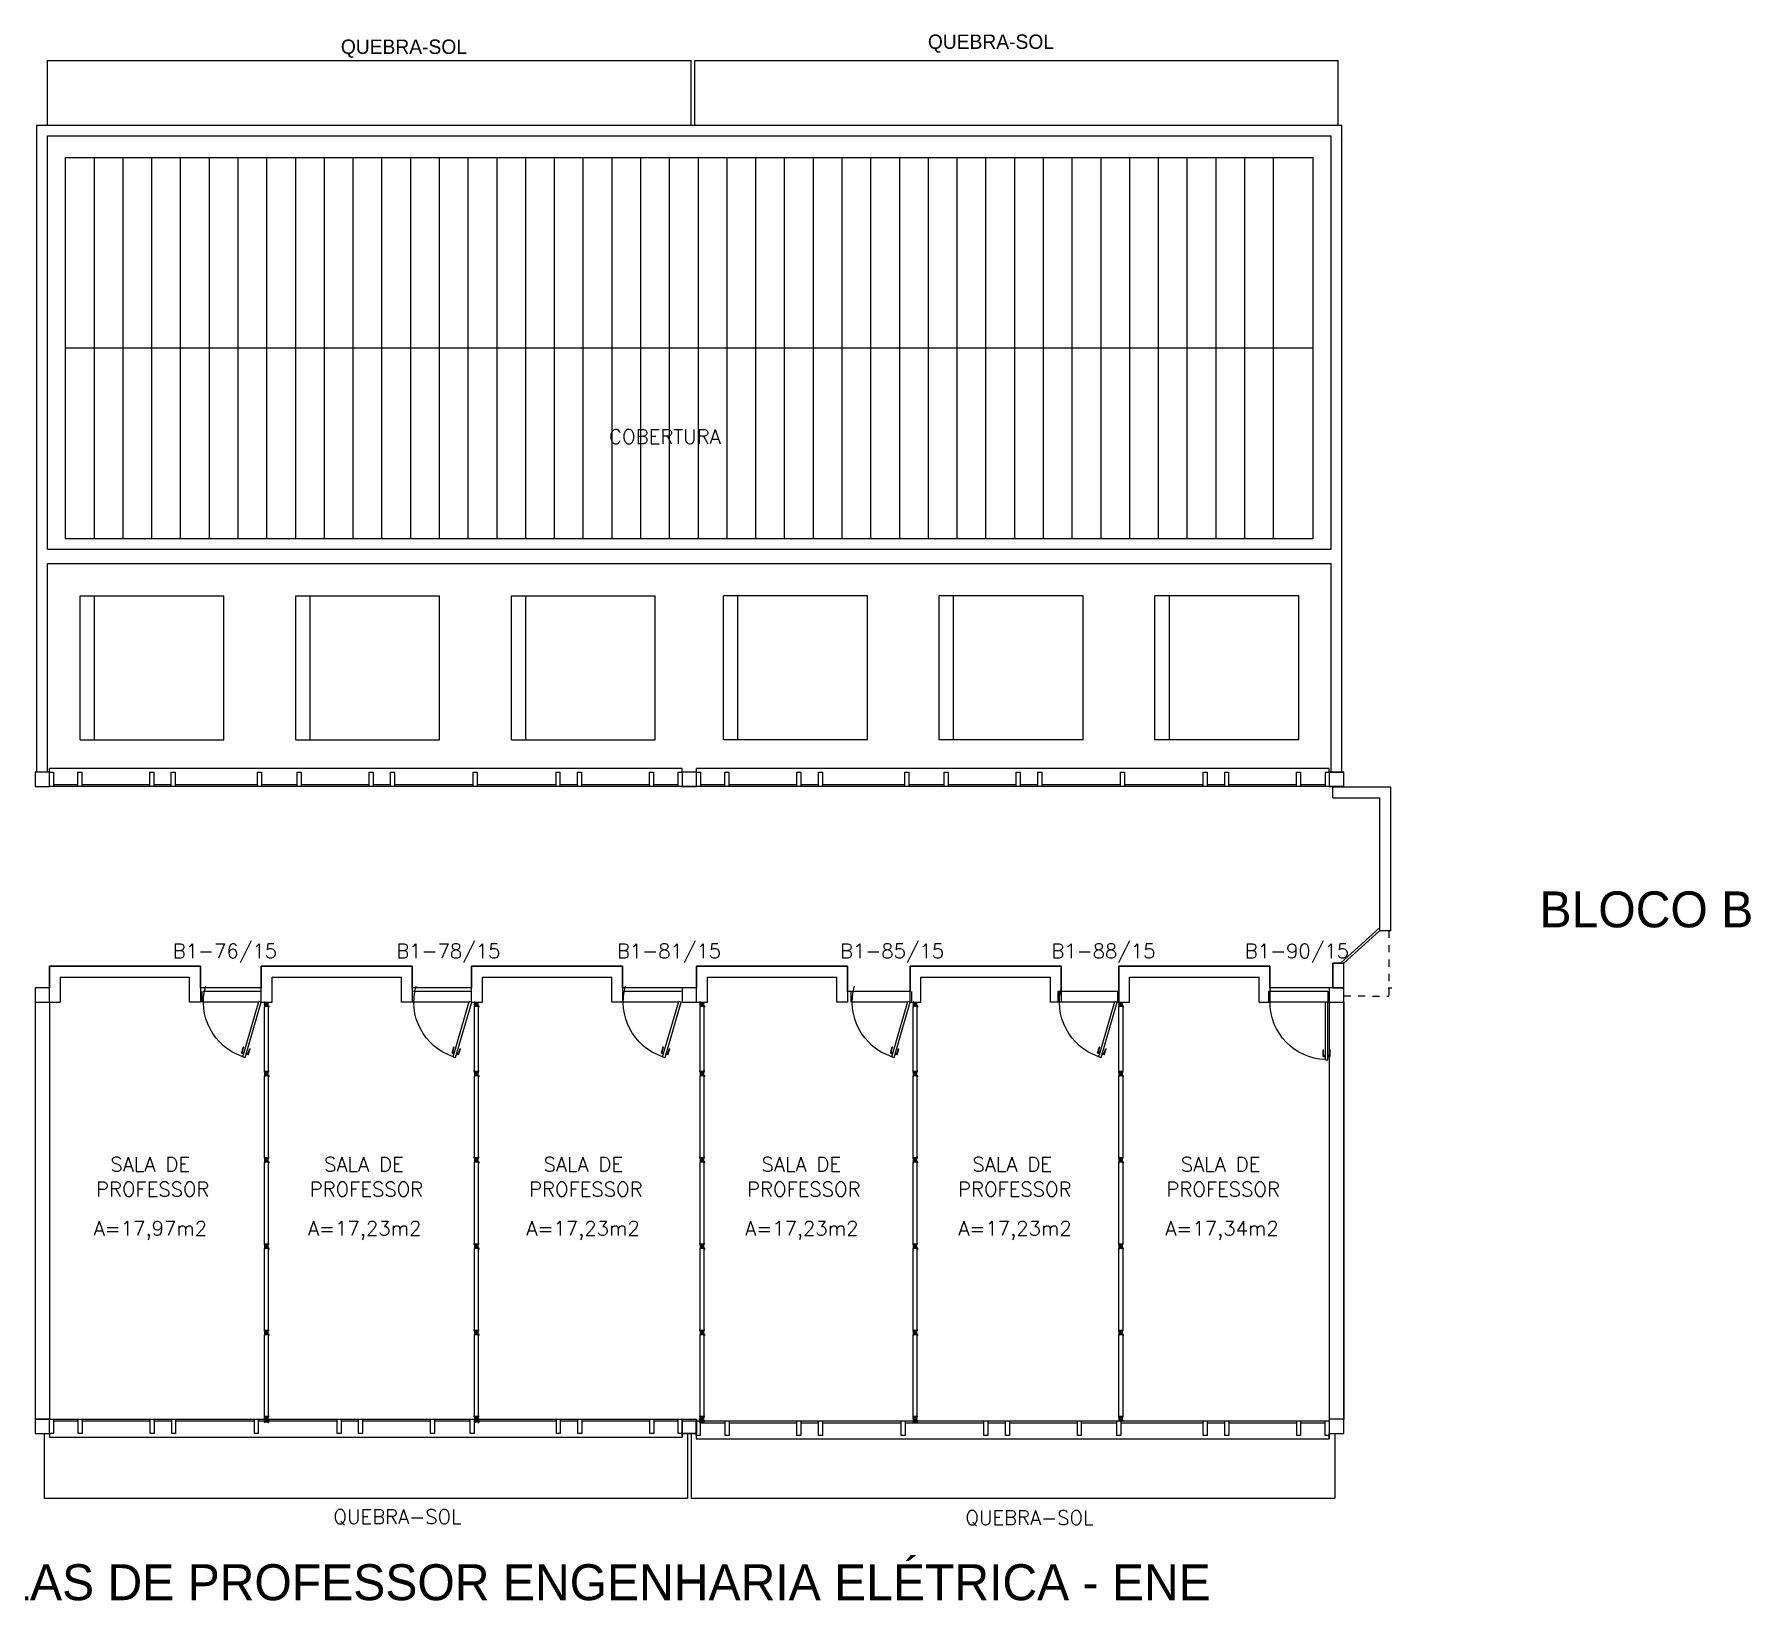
# Model space of a CAD drawing. Header units: centimetres. Extents: x -15 to 273, y 1 to 137.
# Drawn here: x 104.72 to 128.59, y 13.75 to 35.54 of the extents above; entities that cross this region are included whole.
import ezdxf

# ---------------------------------------------------------------- set-up
doc = ezdxf.new("R2010")
doc.units = ezdxf.units.CM
doc.header["$LTSCALE"] = 0.003
doc.header["$MEASUREMENT"] = 0
doc.linetypes.add('HIDDEN', pattern=[0.375, 0.25, -0.125])
doc.layers.get('0').update_dxf_attribs({"linetype": 'CONTINUOUS'})
for name, color, linetype in [('ALV', 2, 'CONTINUOUS'), ('ALVENARIA', 2, 'CONTINUOUS'), ('AREA', 2, 'CONTINUOUS'), ('COB', 1, 'CONTINUOUS'), ('DIV', 2, 'CONTINUOUS'), ('ENDEREÇO NOVO', 2, 'CONTINUOUS'), ('ESQ', 1, 'CONTINUOUS'), ('ESQUADRIAS', 1, 'CONTINUOUS'), ('ESTRUT', 2, 'CONTINUOUS'), ('MACANETA', 2, 'CONTINUOUS'), ('MARCO', 2, 'CONTINUOUS'), ('PISO', 1, 'CONTINUOUS'), ('PL-Áreas-Depto', 2, 'CONTINUOUS'), ('PORTA', 2, 'CONTINUOUS'), ('PROJ', 1, 'HIDDEN'), ('SOLEIRA', 1, 'CONTINUOUS'), ('TEXTO', 2, 'CONTINUOUS'), ('USO', 2, 'CONTINUOUS')]:
    doc.layers.add(name, color=color, linetype=linetype)
doc.styles.add('UNB-100', font='simplex.shx', dxfattribs={"height": 0.2})

# ---------------------------------------------------------------- blocks, each defined once
blk = doc.blocks.new('DIV12')
for p, q in [((-0.005, 0), (0.005, 0)), ((0, -0.005), (0, 0.005)), ((0.024, 0.018), (0.028, 0.018)), ((0.024, 0.018), (0.024, 0.016)), ((0.024, 0.016), (0.028, 0.016)), ((0.028, 0.03), (0.043, 0.03)), ((0.028, 0.018), (0.028, 0.03)), ((0.028, -0.017), (0.028, 0.016)), ((0.03, 0.028), (1.169, 0.028)), ((0.03, -0.029), (0.03, 0.028)), ((0.043, 0.03), (0.043, 0.028)), ((1.157, 0.03), (1.157, 0.028)), ((1.171, 0.03), (1.157, 0.03)), ((1.169, -0.029), (1.169, 0.028)), ((1.171, 0.018), (1.171, 0.03)), ((1.176, 0.018), (1.171, 0.018)), ((1.176, 0.016), (1.171, 0.016)), ((1.171, -0.017), (1.171, 0.016)), ((1.176, 0.018), (1.176, 0.016)), ((1.195, 0), (1.205, 0)), ((1.2, -0.005), (1.2, 0.005)), ((0.024, -0.017), (0.028, -0.017)), ((0.024, -0.017), (0.024, -0.019)), ((0.024, -0.019), (0.028, -0.019)), ((0.028, -0.031), (0.028, -0.019)), ((0.028, -0.031), (0.043, -0.031)), ((0.03, -0.029), (1.169, -0.029)), ((0.043, -0.029), (0.043, -0.031)), ((1.157, -0.029), (1.157, -0.031)), ((1.171, -0.031), (1.157, -0.031)), ((1.176, -0.017), (1.171, -0.017)), ((1.176, -0.019), (1.171, -0.019)), ((1.171, -0.031), (1.171, -0.019)), ((1.176, -0.017), (1.176, -0.019))]:
    blk.add_line(p, q)
blk = doc.blocks.new('DOOR80')
at = {"layer": 'MACANETA', "color": 1}
for p, q in [((-0.015, -0.665), (-0.01, -0.665)), ((-0.015, -0.755), (-0.015, -0.665)), ((-0.01, -0.755), (-0.01, -0.665)), ((0.08, -0.665), (0.075, -0.665)), ((0.075, -0.755), (0.075, -0.665)), ((0.08, -0.755), (0.08, -0.665)), ((-0.015, -0.755), (0.012, -0.755)), ((-0.01, -0.735), (0.012, -0.735)), ((0.012, -0.763), (0.012, -0.728)), ((0.012, -0.728), (0.015, -0.728)), ((0.012, -0.763), (0.015, -0.763)), ((0.053, -0.728), (0.05, -0.728)), ((0.053, -0.763), (0.05, -0.763)), ((0.053, -0.763), (0.053, -0.728)), ((0.075, -0.735), (0.053, -0.735)), ((0.08, -0.755), (0.053, -0.755))]:
    blk.add_line(p, q, dxfattribs=at)
at = {"layer": 'PORTA'}
for p, q in [((0.015, -0.8), (0.015, 0)), ((0.015, 0), (0.05, 0)), ((0.05, -0.8), (0.05, 0)), ((0.05, -0.8), (0.015, -0.8))]:
    blk.add_line(p, q, dxfattribs=at)
at = {"layer": 'PORTA', "color": 1}
blk.add_arc((0.02, 0), 0.8, 272.1491, 0, dxfattribs=at)
blk = doc.blocks.new('PORTA80')
at = {"layer": 'MARCO'}
for p, q in [((0, 0), (0.02, 0)), ((0, -0.15), (0, 0)), ((0.02, -0.15), (0.02, 0)), ((-0.002, -0.15), (-0.002, -0.15)), ((-0.002, -0.15), (-0.002, -0.15)), ((-0.002, -0.15), (-0.002, -0.15)), ((0.02, -0.15), (0, -0.15)), ((0.005, 0), (0.005, 0)), ((0.005, 0), (0.005, 0)), ((0.827, 0), (0.847, 0)), ((0.827, -0.15), (0.827, 0)), ((0.827, -0.15), (0.847, -0.15)), ((0.828, 0), (0.828, 0)), ((0.828, 0), (0.828, 0)), ((0.828, 0), (0.828, 0)), ((0.828, -0.15), (0.828, -0.15)), ((0.828, -0.15), (0.828, -0.15)), ((0.828, -0.15), (0.828, -0.15)), ((0.847, -0.15), (0.847, 0))]:
    blk.add_line(p, q, dxfattribs=at)
at = {"layer": 'SOLEIRA'}
for p, q in [((0.02, -0.15), (0.828, -0.15)), ((0.048, 0), (0.828, 0))]:
    blk.add_line(p, q, dxfattribs=at)
at = {"layer": 'PORTA', "xscale": -1, "rotation": 179.9999999948552}
blk.add_blockref('DOOR80', (0.005, 0), dxfattribs=at)
blk = doc.blocks.new('MTDIV')
for p, q in [((-0.0285, 0.0185), (-0.0285, 0.0285)), ((-0.0185, 0.0285), (-0.0285, 0.0285)), ((-0.0265, 0.0185), (-0.0285, 0.0185)), ((-0.0265, 0.0235), (-0.0265, 0.0265)), ((-0.0265, 0.0265), (-0.0185, 0.0265)), ((-0.0265, 0.0235), (0.0265, 0.0235)), ((-0.0215, 0.0235), (-0.0265, 0.0235)), ((-0.0265, 0.0185), (-0.0265, 0.0215)), ((-0.0265, 0.0215), (-0.0235, 0.0215)), ((-0.0235, 0.0215), (-0.0235, -0.0215)), ((-0.0215, 0.0235), (-0.0215, 0.0215)), ((-0.0215, 0.0215), (0.0215, 0.0215)), ((-0.0215, 0.0195), (0.0195, 0.0195)), ((-0.0215, 0.0195), (-0.0215, -0.0195)), ((-0.0185, 0.0265), (-0.0185, 0.0285)), ((-0.0049, 0), (0.0049, 0)), ((0, -0.0049), (0, 0.0049)), ((0.0115, 0.0095), (0.0115, 0.0075)), ((0.0195, 0.0095), (0.0115, 0.0095)), ((0.0215, 0.0075), (0.0115, 0.0075)), ((0.0135, 0.0075), (0.0135, 0.0055)), ((0.0215, 0.0055), (0.0135, 0.0055)), ((0.0185, 0.0265), (0.0185, 0.0285)), ((0.0185, 0.0285), (0.0285, 0.0285)), ((0.0185, 0.0265), (0.0265, 0.0265)), ((0.0195, 0.0195), (0.0195, 0.0095)), ((0.0215, 0.0235), (0.0215, 0.0075)), ((0.0215, 0.0235), (0.0265, 0.0235)), ((0.0215, 0.0055), (0.0215, -0.0055)), ((0.0235, 0.0215), (0.0235, -0.0215)), ((0.0265, 0.0215), (0.0235, 0.0215)), ((0.0265, 0.0235), (0.0265, 0.0265)), ((0.0265, 0.0185), (0.0265, 0.0215)), ((0.0265, 0.0185), (0.0285, 0.0185)), ((0.0285, 0.0185), (0.0285, 0.0285)), ((-0.0285, -0.0185), (-0.0285, -0.0285)), ((-0.0285, -0.0185), (-0.0265, -0.0185)), ((-0.0185, -0.0285), (-0.0285, -0.0285)), ((-0.0265, -0.0185), (-0.0265, -0.0215)), ((-0.0265, -0.0215), (-0.0235, -0.0215)), ((0.0265, -0.0235), (-0.0265, -0.0235)), ((-0.0265, -0.0235), (-0.0265, -0.0265)), ((-0.0215, -0.0235), (-0.0265, -0.0235)), ((-0.0185, -0.0265), (-0.0265, -0.0265)), ((-0.0215, -0.0195), (0.0195, -0.0195)), ((-0.0215, -0.0215), (0.0215, -0.0215)), ((-0.0215, -0.0215), (-0.0215, -0.0235)), ((-0.0185, -0.0265), (-0.0185, -0.0285)), ((0.0115, -0.0075), (0.0115, -0.0095)), ((0.0215, -0.0075), (0.0115, -0.0075)), ((0.0195, -0.0095), (0.0115, -0.0095)), ((0.0135, -0.0055), (0.0135, -0.0075)), ((0.0215, -0.0055), (0.0135, -0.0055)), ((0.0185, -0.0265), (0.0185, -0.0285)), ((0.0265, -0.0265), (0.0185, -0.0265)), ((0.0185, -0.0285), (0.0285, -0.0285)), ((0.0195, -0.0095), (0.0195, -0.0195)), ((0.0215, -0.0075), (0.0215, -0.0235)), ((0.0215, -0.0235), (0.0265, -0.0235)), ((0.0265, -0.0215), (0.0235, -0.0215)), ((0.0265, -0.0185), (0.0265, -0.0215)), ((0.0285, -0.0185), (0.0265, -0.0185)), ((0.0265, -0.0235), (0.0265, -0.0265)), ((0.0285, -0.0185), (0.0285, -0.0285))]:
    blk.add_line(p, q)
blk = doc.blocks.new('ESQ9')
at = {"layer": 'ALV'}
blk.add_line((-0.2, 0), (0, 0), dxfattribs=at)
at = {"layer": 'ESQ'}
for p, q in [((0.055, 0), (8.745, 0)), ((0, -0.2), (0, -0.25)), ((0.055, -0.025), (0.4, -0.025)), ((0.455, -0.025), (1.4, -0.025)), ((1.455, -0.025), (1.7, -0.025)), ((1.755, -0.025), (2.85, -0.025)), ((2.905, -0.025), (4, -0.025)), ((4.055, -0.025), (4.3, -0.025)), ((4.355, -0.025), (5.3, -0.025)), ((5.355, -0.025), (5.85, -0.025)), ((5.905, -0.025), (7.05, -0.025)), ((7.105, -0.025), (7.35, -0.025)), ((7.405, -0.025), (8.35, -0.025)), ((8.405, -0.025), (8.745, -0.025)), ((8.8, -0.2), (8.8, -0.25)), ((0, -0.25), (8.8, -0.25))]:
    blk.add_line(p, q, dxfattribs=at)
for points in [[(0, 0), (0.055, 0), (0.055, -0.2), (0, -0.2)], [(0.4, 0), (0.455, 0), (0.455, -0.2), (0.4, -0.2)], [(1.4, 0), (1.455, 0), (1.455, -0.2), (1.4, -0.2)], [(1.7, 0), (1.755, 0), (1.755, -0.2), (1.7, -0.2)], [(2.85, 0), (2.905, 0), (2.905, -0.2), (2.85, -0.2)], [(4, 0), (4.055, 0), (4.055, -0.2), (4, -0.2)], [(4.3, 0), (4.355, 0), (4.355, -0.2), (4.3, -0.2)], [(5.3, 0), (5.355, 0), (5.355, -0.2), (5.3, -0.2)], [(5.85, 0), (5.905, 0), (5.905, -0.2), (5.85, -0.2)], [(7.05, 0), (7.105, 0), (7.105, -0.2), (7.05, -0.2)], [(7.35, 0), (7.405, 0), (7.405, -0.2), (7.35, -0.2)], [(8.35, 0), (8.405, 0), (8.405, -0.2), (8.35, -0.2)], [(8.745, 0), (8.8, 0), (8.8, -0.2), (8.745, -0.2)]]:
    blk.add_lwpolyline(points, close=True, dxfattribs=at)

msp = doc.modelspace()

# ---------------------------------------------------------------- linework, layer by layer
at = {"layer": 'ALV'}
for p, q in [((104.902, 35.177), (113.852, 35.177)), ((104.902, 34.277), (104.902, 35.177)), ((113.852, 34.277), (113.852, 35.177)), ((113.902, 35.177), (122.852, 35.177)), ((113.902, 34.277), (113.902, 35.177)), ((122.852, 34.277), (122.852, 35.177)), ((104.752, 25.277), (104.752, 34.277)), ((104.752, 34.277), (122.902, 34.277)), ((122.902, 25.277), (122.902, 34.277)), ((104.902, 28.377), (104.902, 34.127)), ((104.902, 34.127), (122.752, 34.127)), ((122.752, 28.377), (122.752, 34.127)), ((122.927, 34.077), (122.927, 34.077)), ((105.152, 33.827), (122.502, 33.827)), ((105.152, 28.527), (105.152, 33.827)), ((122.502, 28.527), (122.502, 33.827)), ((105.152, 28.527), (122.502, 28.527)), ((104.902, 28.377), (122.752, 28.377)), ((104.902, 28.177), (122.752, 28.177)), ((104.902, 25.277), (104.902, 28.177)), ((122.752, 25.277), (122.752, 28.177)), ((105.352, 25.727), (105.352, 27.727)), ((105.352, 27.727), (107.352, 27.727)), ((105.552, 25.727), (105.552, 27.727)), ((107.352, 25.727), (107.352, 27.727)), ((108.352, 27.727), (110.352, 27.727)), ((108.352, 25.727), (108.352, 27.727)), ((108.552, 25.727), (108.552, 27.727)), ((110.352, 25.727), (110.352, 27.727)), ((111.352, 27.727), (113.352, 27.727)), ((111.352, 25.727), (111.352, 27.727)), ((111.552, 25.727), (111.552, 27.727)), ((113.352, 25.727), (113.352, 27.727)), ((116.302, 27.727), (114.302, 27.727)), ((114.302, 25.727), (114.302, 27.727)), ((114.502, 25.727), (114.502, 27.727)), ((116.302, 25.727), (116.302, 27.727)), ((119.302, 27.727), (117.302, 27.727)), ((117.302, 25.727), (117.302, 27.727)), ((117.502, 25.727), (117.502, 27.727)), ((119.302, 25.727), (119.302, 27.727)), ((120.302, 25.727), (120.302, 27.727)), ((122.302, 27.727), (120.302, 27.727)), ((120.502, 25.727), (120.502, 27.727)), ((122.302, 25.727), (122.302, 27.727)), ((105.352, 25.727), (107.352, 25.727)), ((108.352, 25.727), (110.352, 25.727)), ((111.352, 25.727), (113.352, 25.727)), ((116.302, 25.727), (114.302, 25.727)), ((119.302, 25.727), (117.302, 25.727)), ((122.302, 25.727), (120.302, 25.727)), ((122.727, 25.277), (122.927, 25.277)), ((122.731, 25.277), (122.927, 25.277)), ((122.777, 25.071), (123.577, 25.071)), ((122.777, 24.921), (122.777, 25.071)), ((123.577, 25.071), (123.577, 23.071)), ((122.777, 24.921), (123.427, 24.921)), ((123.427, 24.921), (123.427, 23.071)), ((123.577, 23.071), (123.427, 23.071)), ((122.777, 22.621), (122.927, 22.621)), ((122.777, 22.277), (122.777, 22.621)), ((122.927, 22.277), (122.927, 22.621)), ((122.927, 22.077), (122.927, 22.577)), ((122.777, 22.277), (122.927, 22.277)), ((122.927, 22.077), (122.927, 22.427)), ((122.727, 22.077), (122.927, 22.077)), ((104.727, 16.277), (104.927, 16.277)), ((104.852, 16.077), (104.852, 15.177)), ((113.802, 16.077), (113.802, 15.177)), ((113.852, 16.077), (113.852, 15.177)), ((122.802, 16.077), (122.802, 15.177)), ((104.852, 15.177), (113.802, 15.177)), ((113.852, 15.177), (122.802, 15.177))]:
    msp.add_line(p, q, dxfattribs=at)
at = {"layer": 'ALVENARIA'}
for p, q in [((104.927, 22.577), (107.027, 22.577)), ((104.927, 22.077), (104.927, 22.577)), ((107.027, 22.577), (107.027, 22.077)), ((107.873, 22.577), (109.973, 22.577)), ((107.873, 22.077), (107.873, 22.577)), ((109.973, 22.577), (109.973, 22.077)), ((110.799, 22.577), (112.899, 22.577)), ((110.799, 22.077), (110.799, 22.577)), ((112.899, 22.577), (112.899, 22.077)), ((113.927, 22.577), (116.027, 22.577)), ((113.927, 22.077), (113.927, 22.577)), ((116.027, 22.577), (116.027, 22.077)), ((116.897, 22.577), (118.997, 22.577)), ((116.897, 22.077), (116.897, 22.577)), ((118.997, 22.577), (118.997, 22.077)), ((119.799, 22.577), (121.9, 22.577)), ((119.799, 22.077), (119.799, 22.577)), ((121.9, 22.577), (121.9, 22.077)), ((105.077, 22.427), (106.877, 22.427)), ((105.077, 22.427), (105.077, 22.077)), ((106.877, 22.077), (106.877, 22.427)), ((108.023, 22.427), (109.823, 22.427)), ((108.023, 22.077), (108.023, 22.427)), ((109.823, 22.077), (109.823, 22.427)), ((110.949, 22.427), (112.749, 22.427)), ((110.949, 22.077), (110.949, 22.427)), ((112.749, 22.077), (112.749, 22.427)), ((114.077, 22.427), (115.877, 22.427)), ((114.077, 22.077), (114.077, 22.427)), ((115.877, 22.077), (115.877, 22.427)), ((117.047, 22.427), (118.847, 22.427)), ((117.047, 22.077), (117.047, 22.427)), ((118.847, 22.077), (118.847, 22.427)), ((119.949, 22.427), (121.75, 22.427)), ((119.949, 22.077), (119.949, 22.427)), ((121.75, 22.077), (121.75, 22.427)), ((104.727, 22.077), (104.727, 16.277)), ((104.927, 22.077), (104.927, 16.277)), ((104.927, 22.077), (105.077, 22.077)), ((107.027, 22.077), (106.877, 22.077)), ((107.873, 22.077), (108.023, 22.077)), ((109.973, 22.077), (109.823, 22.077)), ((110.799, 22.077), (110.949, 22.077)), ((112.899, 22.077), (112.749, 22.077)), ((113.927, 22.077), (114.077, 22.077)), ((116.027, 22.077), (115.877, 22.077)), ((116.897, 22.077), (117.047, 22.077)), ((118.997, 22.077), (118.847, 22.077)), ((119.799, 22.077), (119.949, 22.077)), ((121.75, 22.077), (121.899, 22.077)), ((122.727, 22.077), (122.727, 16.277)), ((122.927, 22.077), (122.927, 16.277))]:
    msp.add_line(p, q, dxfattribs=at)
msp.add_lwpolyline([(113.727, 22.077), (113.927, 22.077), (113.927, 22.277), (113.727, 22.277)], close=True, dxfattribs=at)
at = {"layer": 'COB'}
for p, q in [((105.552, 28.527), (105.552, 33.827)), ((105.952, 28.527), (105.952, 33.827)), ((106.352, 28.527), (106.352, 33.827)), ((106.752, 28.527), (106.752, 33.827)), ((107.152, 28.527), (107.152, 33.827)), ((107.552, 28.527), (107.552, 33.827)), ((107.952, 28.527), (107.952, 33.827)), ((108.352, 28.527), (108.352, 33.827)), ((108.752, 28.527), (108.752, 33.827)), ((109.152, 28.527), (109.152, 33.827)), ((109.552, 28.527), (109.552, 33.827)), ((109.952, 28.527), (109.952, 33.827)), ((110.352, 28.527), (110.352, 33.827)), ((110.752, 28.527), (110.752, 33.827)), ((111.152, 28.527), (111.152, 33.827)), ((111.552, 28.527), (111.552, 33.827)), ((111.952, 28.527), (111.952, 33.827)), ((112.352, 28.527), (112.352, 33.827)), ((112.752, 28.527), (112.752, 33.827)), ((113.152, 28.527), (113.152, 33.827)), ((113.552, 28.527), (113.552, 33.827)), ((113.952, 28.527), (113.952, 33.827)), ((114.352, 28.527), (114.352, 33.827)), ((114.752, 28.527), (114.752, 33.827)), ((115.152, 28.527), (115.152, 33.827)), ((115.552, 28.527), (115.552, 33.827)), ((115.952, 28.527), (115.952, 33.827)), ((116.352, 28.527), (116.352, 33.827)), ((116.752, 28.527), (116.752, 33.827)), ((117.152, 28.527), (117.152, 33.827)), ((117.552, 28.527), (117.552, 33.827)), ((117.952, 28.527), (117.952, 33.827)), ((118.352, 28.527), (118.352, 33.827)), ((118.752, 28.527), (118.752, 33.827)), ((119.152, 28.527), (119.152, 33.827)), ((119.552, 28.527), (119.552, 33.827)), ((119.952, 28.527), (119.952, 33.827)), ((120.352, 28.527), (120.352, 33.827)), ((120.752, 28.527), (120.752, 33.827)), ((120.752, 28.527), (120.752, 33.827)), ((121.152, 28.527), (121.152, 33.827)), ((121.552, 28.527), (121.552, 33.827)), ((121.952, 28.527), (121.952, 33.827)), ((105.152, 31.177), (122.502, 31.177))]:
    msp.add_line(p, q, dxfattribs=at)
at = {"layer": 'DIV'}
for p, q in [((107.921, 22.049), (107.911, 22.049)), ((107.916, 22.044), (107.916, 22.054)), ((107.928, 22.02), (107.916, 22.02)), ((107.916, 22.02), (107.916, 22.006)), ((107.916, 22.006), (107.918, 22.006)), ((107.975, 22.018), (107.918, 22.018)), ((107.918, 21.113), (107.918, 22.018)), ((107.928, 22.025), (107.93, 22.025)), ((107.928, 22.025), (107.928, 22.02)), ((107.93, 22.025), (107.93, 22.02)), ((107.963, 22.02), (107.93, 22.02)), ((107.949, 22.049), (107.939, 22.049)), ((107.944, 22.044), (107.944, 22.054)), ((107.963, 22.025), (107.965, 22.025)), ((107.963, 22.025), (107.963, 22.02)), ((107.965, 22.025), (107.965, 22.02)), ((107.977, 22.02), (107.965, 22.02)), ((107.975, 21.113), (107.975, 22.018)), ((107.975, 22.006), (107.977, 22.006)), ((107.977, 22.02), (107.977, 22.006)), ((110.842, 22.049), (110.831, 22.049)), ((110.836, 22.044), (110.836, 22.054)), ((110.848, 22.02), (110.836, 22.02)), ((110.836, 22.02), (110.836, 22.006)), ((110.836, 22.006), (110.838, 22.006)), ((110.895, 22.018), (110.838, 22.018)), ((110.838, 21.113), (110.838, 22.018)), ((110.848, 22.025), (110.85, 22.025)), ((110.848, 22.025), (110.848, 22.02)), ((110.85, 22.025), (110.85, 22.02)), ((110.883, 22.02), (110.85, 22.02)), ((110.852, 22.026), (110.854, 22.026)), ((110.875, 22.049), (110.865, 22.049)), ((110.87, 22.044), (110.87, 22.054)), ((110.883, 22.025), (110.885, 22.025)), ((110.883, 22.025), (110.883, 22.02)), ((110.885, 22.025), (110.885, 22.02)), ((110.897, 22.02), (110.885, 22.02)), ((110.887, 22.026), (110.889, 22.026)), ((110.895, 21.113), (110.895, 22.018)), ((110.895, 22.006), (110.897, 22.006)), ((110.897, 22.02), (110.897, 22.006)), ((113.979, 22.049), (113.969, 22.049)), ((113.974, 22.044), (113.974, 22.054)), ((113.986, 22.02), (113.974, 22.02)), ((113.974, 22.02), (113.974, 22.006)), ((113.974, 22.006), (113.976, 22.006)), ((114.033, 22.018), (113.976, 22.018)), ((113.976, 21.113), (113.976, 22.018)), ((113.979, 22.026), (113.981, 22.026)), ((113.986, 22.025), (113.988, 22.025)), ((113.986, 22.025), (113.986, 22.02)), ((113.988, 22.025), (113.988, 22.02)), ((114.021, 22.02), (113.988, 22.02)), ((114.003, 22.049), (113.993, 22.049)), ((113.998, 22.044), (113.998, 22.054)), ((114.014, 22.026), (114.016, 22.026)), ((114.021, 22.025), (114.023, 22.025)), ((114.021, 22.025), (114.021, 22.02)), ((114.023, 22.025), (114.023, 22.02)), ((114.035, 22.02), (114.023, 22.02)), ((114.033, 21.113), (114.033, 22.018)), ((114.033, 22.006), (114.035, 22.006)), ((114.035, 22.02), (114.035, 22.006)), ((116.943, 22.049), (116.933, 22.049)), ((116.949, 22.02), (116.937, 22.02)), ((116.937, 22.02), (116.937, 22.006)), ((116.937, 22.006), (116.939, 22.006)), ((116.938, 22.044), (116.938, 22.054)), ((116.95, 22.021), (116.938, 22.021)), ((116.996, 22.018), (116.939, 22.018)), ((116.939, 21.113), (116.939, 22.018)), ((116.949, 22.025), (116.951, 22.025)), ((116.949, 22.025), (116.949, 22.02)), ((116.95, 22.026), (116.95, 22.021)), ((116.95, 22.026), (116.952, 22.026)), ((116.951, 22.025), (116.951, 22.02)), ((116.984, 22.02), (116.951, 22.02)), ((116.952, 22.026), (116.952, 22.021)), ((116.985, 22.021), (116.952, 22.021)), ((116.973, 22.049), (116.963, 22.049)), ((116.968, 22.044), (116.968, 22.054)), ((116.984, 22.025), (116.986, 22.025)), ((116.984, 22.025), (116.984, 22.02)), ((116.985, 22.026), (116.985, 22.021)), ((116.985, 22.026), (116.987, 22.026)), ((116.986, 22.025), (116.986, 22.02)), ((116.998, 22.02), (116.986, 22.02)), ((116.987, 22.026), (116.987, 22.021)), ((116.999, 22.021), (116.987, 22.021)), ((116.996, 21.113), (116.996, 22.018)), ((116.996, 22.006), (116.998, 22.006)), ((116.998, 22.02), (116.998, 22.006)), ((119.799, 22.077), (119.779, 22.077)), ((119.794, 22.077), (119.794, 22.077)), ((119.794, 22.077), (119.794, 22.077)), ((119.804, 22.049), (119.794, 22.049)), ((119.799, 22.044), (119.799, 22.054)), ((119.799, 22.02), (119.799, 22.006)), ((119.811, 22.02), (119.799, 22.02)), ((119.799, 22.006), (119.801, 22.006)), ((119.801, 21.113), (119.801, 22.018)), ((119.858, 22.018), (119.801, 22.018)), ((119.811, 22.025), (119.811, 22.02)), ((119.811, 22.025), (119.813, 22.025)), ((119.813, 22.025), (119.813, 22.02)), ((119.846, 22.02), (119.813, 22.02)), ((119.846, 22.025), (119.846, 22.02)), ((119.846, 22.025), (119.848, 22.025)), ((119.848, 22.025), (119.848, 22.02)), ((119.86, 22.02), (119.848, 22.02)), ((119.858, 21.113), (119.858, 22.018)), ((119.858, 22.006), (119.86, 22.006)), ((119.86, 22.02), (119.86, 22.006)), ((107.916, 21.111), (107.916, 21.125)), ((107.916, 21.125), (107.918, 21.125)), ((107.916, 21.111), (107.916, 21.125)), ((107.916, 21.125), (107.918, 21.125)), ((107.928, 21.111), (107.916, 21.111)), ((107.928, 21.111), (107.916, 21.111)), ((107.975, 21.113), (107.918, 21.113)), ((107.975, 21.113), (107.918, 21.113)), ((107.928, 21.106), (107.928, 21.111)), ((107.928, 21.106), (107.928, 21.111)), ((107.928, 21.106), (107.93, 21.106)), ((107.928, 21.106), (107.93, 21.106)), ((107.963, 21.111), (107.93, 21.111)), ((107.963, 21.111), (107.93, 21.111)), ((107.93, 21.106), (107.93, 21.111)), ((107.93, 21.106), (107.93, 21.111)), ((107.951, 21.082), (107.941, 21.082)), ((107.951, 21.082), (107.941, 21.082)), ((107.946, 21.077), (107.946, 21.087)), ((107.946, 21.077), (107.946, 21.087)), ((107.963, 21.106), (107.963, 21.111)), ((107.963, 21.106), (107.963, 21.111)), ((107.963, 21.106), (107.965, 21.106)), ((107.963, 21.106), (107.965, 21.106)), ((107.977, 21.111), (107.965, 21.111)), ((107.965, 21.106), (107.965, 21.111)), ((107.977, 21.111), (107.965, 21.111)), ((107.965, 21.106), (107.965, 21.111)), ((107.975, 21.125), (107.977, 21.125)), ((107.975, 21.125), (107.977, 21.125)), ((107.977, 21.111), (107.977, 21.125)), ((107.977, 21.111), (107.977, 21.125)), ((110.836, 21.111), (110.836, 21.125)), ((110.836, 21.125), (110.838, 21.125)), ((110.836, 21.111), (110.836, 21.125)), ((110.836, 21.125), (110.838, 21.125)), ((110.848, 21.111), (110.836, 21.111)), ((110.848, 21.111), (110.836, 21.111)), ((110.895, 21.113), (110.838, 21.113)), ((110.895, 21.113), (110.838, 21.113)), ((110.848, 21.106), (110.848, 21.111)), ((110.848, 21.106), (110.848, 21.111)), ((110.848, 21.106), (110.85, 21.106)), ((110.848, 21.106), (110.85, 21.106)), ((110.883, 21.111), (110.85, 21.111)), ((110.883, 21.111), (110.85, 21.111)), ((110.85, 21.106), (110.85, 21.111)), ((110.85, 21.106), (110.85, 21.111)), ((110.872, 21.082), (110.861, 21.082)), ((110.872, 21.082), (110.861, 21.082)), ((110.866, 21.077), (110.866, 21.087)), ((110.866, 21.077), (110.866, 21.087)), ((110.883, 21.106), (110.883, 21.111)), ((110.883, 21.106), (110.883, 21.111)), ((110.883, 21.106), (110.885, 21.106)), ((110.883, 21.106), (110.885, 21.106)), ((110.897, 21.111), (110.885, 21.111)), ((110.885, 21.106), (110.885, 21.111)), ((110.897, 21.111), (110.885, 21.111)), ((110.885, 21.106), (110.885, 21.111)), ((110.895, 21.125), (110.897, 21.125)), ((110.895, 21.125), (110.897, 21.125)), ((110.897, 21.111), (110.897, 21.125)), ((110.897, 21.111), (110.897, 21.125)), ((113.974, 21.111), (113.974, 21.125)), ((113.974, 21.125), (113.976, 21.125)), ((113.974, 21.111), (113.974, 21.125)), ((113.974, 21.125), (113.976, 21.125)), ((113.986, 21.111), (113.974, 21.111)), ((113.986, 21.111), (113.974, 21.111)), ((114.033, 21.113), (113.976, 21.113)), ((114.033, 21.113), (113.976, 21.113)), ((113.986, 21.106), (113.986, 21.111)), ((113.986, 21.106), (113.986, 21.111)), ((113.986, 21.106), (113.988, 21.106)), ((113.986, 21.106), (113.988, 21.106)), ((114.021, 21.111), (113.988, 21.111)), ((114.021, 21.111), (113.988, 21.111)), ((113.988, 21.106), (113.988, 21.111)), ((113.988, 21.106), (113.988, 21.111)), ((114.009, 21.082), (113.999, 21.082)), ((114.009, 21.082), (113.999, 21.082)), ((114.004, 21.077), (114.004, 21.087)), ((114.004, 21.077), (114.004, 21.087)), ((114.021, 21.106), (114.021, 21.111)), ((114.021, 21.106), (114.021, 21.111)), ((114.021, 21.106), (114.023, 21.106)), ((114.021, 21.106), (114.023, 21.106)), ((114.035, 21.111), (114.023, 21.111)), ((114.023, 21.106), (114.023, 21.111)), ((114.035, 21.111), (114.023, 21.111)), ((114.023, 21.106), (114.023, 21.111)), ((114.033, 21.125), (114.035, 21.125)), ((114.033, 21.125), (114.035, 21.125)), ((114.035, 21.111), (114.035, 21.125)), ((114.035, 21.111), (114.035, 21.125)), ((116.937, 21.111), (116.937, 21.125)), ((116.937, 21.125), (116.939, 21.125)), ((116.937, 21.111), (116.937, 21.125)), ((116.937, 21.125), (116.939, 21.125)), ((116.949, 21.111), (116.937, 21.111)), ((116.949, 21.111), (116.937, 21.111)), ((116.996, 21.113), (116.939, 21.113)), ((116.996, 21.113), (116.939, 21.113)), ((116.949, 21.106), (116.949, 21.111)), ((116.949, 21.106), (116.949, 21.111)), ((116.949, 21.106), (116.951, 21.106)), ((116.949, 21.106), (116.951, 21.106)), ((116.984, 21.111), (116.951, 21.111)), ((116.984, 21.111), (116.951, 21.111)), ((116.951, 21.106), (116.951, 21.111)), ((116.951, 21.106), (116.951, 21.111)), ((116.973, 21.082), (116.963, 21.082)), ((116.973, 21.082), (116.963, 21.082)), ((116.968, 21.077), (116.968, 21.087)), ((116.968, 21.077), (116.968, 21.087)), ((116.984, 21.106), (116.984, 21.111)), ((116.984, 21.106), (116.984, 21.111)), ((116.984, 21.106), (116.986, 21.106)), ((116.984, 21.106), (116.986, 21.106)), ((116.998, 21.111), (116.986, 21.111)), ((116.986, 21.106), (116.986, 21.111)), ((116.998, 21.111), (116.986, 21.111)), ((116.986, 21.106), (116.986, 21.111)), ((116.996, 21.125), (116.998, 21.125)), ((116.996, 21.125), (116.998, 21.125)), ((116.998, 21.111), (116.998, 21.125)), ((116.998, 21.111), (116.998, 21.125)), ((119.799, 21.125), (119.801, 21.125)), ((119.799, 21.111), (119.799, 21.125)), ((119.799, 21.125), (119.801, 21.125)), ((119.799, 21.111), (119.799, 21.125)), ((119.811, 21.111), (119.799, 21.111)), ((119.811, 21.111), (119.799, 21.111)), ((119.858, 21.113), (119.801, 21.113)), ((119.858, 21.113), (119.801, 21.113)), ((119.811, 21.106), (119.811, 21.111)), ((119.811, 21.106), (119.811, 21.111)), ((119.811, 21.106), (119.813, 21.106)), ((119.811, 21.106), (119.813, 21.106)), ((119.813, 21.106), (119.813, 21.111)), ((119.846, 21.111), (119.813, 21.111)), ((119.813, 21.106), (119.813, 21.111)), ((119.846, 21.111), (119.813, 21.111)), ((119.834, 21.082), (119.824, 21.082)), ((119.834, 21.082), (119.824, 21.082)), ((119.829, 21.077), (119.829, 21.087)), ((119.829, 21.077), (119.829, 21.087)), ((119.846, 21.106), (119.846, 21.111)), ((119.846, 21.106), (119.846, 21.111)), ((119.846, 21.106), (119.848, 21.106)), ((119.846, 21.106), (119.848, 21.106)), ((119.848, 21.106), (119.848, 21.111)), ((119.86, 21.111), (119.848, 21.111)), ((119.848, 21.106), (119.848, 21.111)), ((119.86, 21.111), (119.848, 21.111)), ((119.858, 21.125), (119.86, 21.125)), ((119.858, 21.125), (119.86, 21.125)), ((119.86, 21.111), (119.86, 21.125)), ((119.86, 21.111), (119.86, 21.125))]:
    msp.add_line(p, q, dxfattribs=at)
at = {"layer": 'ESQ'}
for p, q in [((123.427, 23.112), (122.882, 22.621)), ((123.427, 23.071), (122.927, 22.621))]:
    msp.add_line(p, q, dxfattribs=at)
at = {"layer": 'ESQUADRIAS'}
for p, q in [((113.727, 25.327), (104.927, 25.327)), ((104.927, 25.277), (104.927, 25.327)), ((113.727, 25.277), (113.727, 25.327)), ((122.727, 25.327), (113.927, 25.327)), ((113.927, 25.277), (113.927, 25.327)), ((122.727, 25.277), (122.727, 25.327)), ((105.322, 25.102), (104.982, 25.102)), ((113.672, 25.077), (104.982, 25.077)), ((106.322, 25.102), (105.377, 25.102)), ((106.622, 25.102), (106.377, 25.102)), ((107.822, 25.102), (106.677, 25.102)), ((108.372, 25.102), (107.877, 25.102)), ((109.372, 25.102), (108.427, 25.102)), ((109.672, 25.102), (109.427, 25.102)), ((110.822, 25.102), (109.727, 25.102)), ((111.972, 25.102), (110.877, 25.102)), ((112.272, 25.102), (112.027, 25.102)), ((113.272, 25.102), (112.327, 25.102)), ((113.672, 25.102), (113.327, 25.102)), ((113.927, 25.077), (113.727, 25.077)), ((114.322, 25.102), (113.982, 25.102)), ((122.672, 25.077), (113.982, 25.077)), ((115.322, 25.102), (114.377, 25.102)), ((115.622, 25.102), (115.377, 25.102)), ((116.822, 25.102), (115.677, 25.102)), ((117.372, 25.102), (116.877, 25.102)), ((118.372, 25.102), (117.427, 25.102)), ((118.672, 25.102), (118.427, 25.102)), ((119.822, 25.102), (118.727, 25.102)), ((120.972, 25.102), (119.877, 25.102)), ((121.272, 25.102), (121.027, 25.102)), ((122.272, 25.102), (121.327, 25.102)), ((122.672, 25.102), (122.327, 25.102)), ((122.927, 25.077), (122.727, 25.077))]:
    msp.add_line(p, q, dxfattribs=at)
for points in [[(104.982, 25.077), (104.927, 25.077), (104.927, 25.277), (104.982, 25.277)], [(105.377, 25.077), (105.322, 25.077), (105.322, 25.277), (105.377, 25.277)], [(106.377, 25.077), (106.322, 25.077), (106.322, 25.277), (106.377, 25.277)], [(106.677, 25.077), (106.622, 25.077), (106.622, 25.277), (106.677, 25.277)], [(107.877, 25.077), (107.822, 25.077), (107.822, 25.277), (107.877, 25.277)], [(108.427, 25.077), (108.372, 25.077), (108.372, 25.277), (108.427, 25.277)], [(109.427, 25.077), (109.372, 25.077), (109.372, 25.277), (109.427, 25.277)], [(109.727, 25.077), (109.672, 25.077), (109.672, 25.277), (109.727, 25.277)], [(110.877, 25.077), (110.822, 25.077), (110.822, 25.277), (110.877, 25.277)], [(112.027, 25.077), (111.972, 25.077), (111.972, 25.277), (112.027, 25.277)], [(112.327, 25.077), (112.272, 25.077), (112.272, 25.277), (112.327, 25.277)], [(113.327, 25.077), (113.272, 25.077), (113.272, 25.277), (113.327, 25.277)], [(113.727, 25.077), (113.672, 25.077), (113.672, 25.277), (113.727, 25.277)], [(113.982, 25.077), (113.927, 25.077), (113.927, 25.277), (113.982, 25.277)], [(114.377, 25.077), (114.322, 25.077), (114.322, 25.277), (114.377, 25.277)], [(115.377, 25.077), (115.322, 25.077), (115.322, 25.277), (115.377, 25.277)], [(115.677, 25.077), (115.622, 25.077), (115.622, 25.277), (115.677, 25.277)], [(116.877, 25.077), (116.822, 25.077), (116.822, 25.277), (116.877, 25.277)], [(117.427, 25.077), (117.372, 25.077), (117.372, 25.277), (117.427, 25.277)], [(118.427, 25.077), (118.372, 25.077), (118.372, 25.277), (118.427, 25.277)], [(118.727, 25.077), (118.672, 25.077), (118.672, 25.277), (118.727, 25.277)], [(119.877, 25.077), (119.822, 25.077), (119.822, 25.277), (119.877, 25.277)], [(121.027, 25.077), (120.972, 25.077), (120.972, 25.277), (121.027, 25.277)], [(121.327, 25.077), (121.272, 25.077), (121.272, 25.277), (121.327, 25.277)], [(122.327, 25.077), (122.272, 25.077), (122.272, 25.277), (122.327, 25.277)], [(122.727, 25.077), (122.672, 25.077), (122.672, 25.277), (122.727, 25.277)]]:
    msp.add_lwpolyline(points, close=True, dxfattribs=at)
at = {"layer": 'ESTRUT'}
for points in [[(104.927, 25.277), (104.727, 25.277), (104.727, 25.077), (104.927, 25.077)], [(113.927, 25.277), (113.727, 25.277), (113.727, 25.077), (113.927, 25.077)], [(122.927, 25.277), (122.727, 25.277), (122.727, 25.077), (122.927, 25.077)], [(104.927, 22.277), (104.727, 22.277), (104.727, 22.077), (104.927, 22.077)], [(122.927, 22.277), (122.727, 22.277), (122.727, 22.077), (122.927, 22.077)], [(122.727, 22.077), (122.927, 22.077), (122.927, 22.277), (122.727, 22.277)], [(104.927, 16.277), (104.727, 16.277), (104.727, 16.077), (104.927, 16.077)], [(113.927, 16.077), (113.727, 16.077), (113.727, 16.277), (113.927, 16.277)], [(122.927, 16.277), (122.727, 16.277), (122.727, 16.077), (122.927, 16.077)]]:
    msp.add_lwpolyline(points, close=True, dxfattribs=at)
at = {"layer": 'MARCO'}
for p, q in [((107.047, 22.227), (107.047, 22.077)), ((109.973, 22.227), (109.973, 22.077)), ((116.071, 22.227), (116.071, 22.077)), ((116.917, 22.227), (116.917, 22.077)), ((118.972, 22.227), (118.952, 22.227)), ((118.952, 22.227), (118.952, 22.077)), ((118.971, 22.227), (118.971, 22.227)), ((118.971, 22.227), (118.971, 22.227)), ((118.971, 22.227), (118.971, 22.227)), ((118.972, 22.227), (118.972, 22.077)), ((119.779, 22.227), (119.799, 22.227)), ((119.779, 22.227), (119.779, 22.077)), ((119.799, 22.227), (119.799, 22.077)), ((119.801, 22.227), (119.801, 22.227)), ((119.801, 22.227), (119.801, 22.227)), ((119.801, 22.227), (119.801, 22.227)), ((118.972, 22.077), (118.952, 22.077)), ((118.971, 22.077), (118.971, 22.077)), ((118.971, 22.077), (118.971, 22.077)), ((118.971, 22.077), (118.971, 22.077))]:
    msp.add_line(p, q, dxfattribs=at)
at = {"layer": 'PISO'}
msp.add_line((123.547, 22.277), (123.597, 22.277), dxfattribs=at)
at = {"layer": 'PL-Áreas-Depto'}
msp.add_lwpolyline([(122.927, 16.077), (122.927, 22.621), (122.777, 22.621), (122.777, 22.277), (121.9, 22.277), (121.9, 22.577), (119.799, 22.577), (119.801, 22.227), (118.997, 22.227), (118.997, 22.577), (116.897, 22.577), (116.897, 22.227), (116.027, 22.227), (116.027, 22.577), (113.927, 22.577), (113.927, 22.277), (112.899, 22.277), (112.899, 22.577), (110.799, 22.577), (110.799, 22.277), (109.973, 22.277), (109.973, 22.577), (107.873, 22.577), (107.873, 22.277), (107.027, 22.277), (107.027, 22.577), (104.927, 22.577), (104.927, 22.277), (104.727, 22.277), (104.727, 16.077), (104.927, 16.077), (104.927, 16.027), (113.727, 16.027), (113.727, 16.077), (113.923, 16.077), (113.923, 16.002), (122.723, 16.002), (122.723, 16.077), (122.927, 16.077)], close=True, dxfattribs=at)
at = {"layer": 'PROJ'}
for p in [(123.553, 23.071), (122.927, 22.167)]:
    msp.add_line(p, (123.553, 22.16), dxfattribs=at)
at = {"layer": 'SOLEIRA'}
for p, q in [((107.873, 22.227), (107.066, 22.227)), ((110.799, 22.227), (109.992, 22.227)), ((113.712, 22.227), (112.904, 22.227)), ((116.897, 22.227), (116.09, 22.227)), ((119.779, 22.227), (118.971, 22.227)), ((107.846, 22.077), (107.066, 22.077)), ((110.772, 22.077), (109.992, 22.077)), ((113.684, 22.077), (112.904, 22.077)), ((116.87, 22.077), (116.09, 22.077)), ((119.751, 22.077), (118.971, 22.077))]:
    msp.add_line(p, q, dxfattribs=at)

# ---------------------------------------------------------------- block references
at = {"layer": 'ALV', "rotation": 180}
msp.add_blockref('PORTA80', (122.727, 22.077), dxfattribs=at)
at = {"layer": 'ALV'}
for p in [(104.927, 16.277), (113.923, 16.252)]:
    msp.add_blockref('ESQ9', p, dxfattribs=at)
at = {"layer": 'DIV'}
for name, p, rotation in [('MTDIV', (107.945, 22.049), 180), ('MTDIV', (110.866, 22.049), 180), ('MTDIV', (114.003, 22.049), 180), ('MTDIV', (116.967, 22.049), 180), ('MTDIV', (119.828, 22.049), 180), ('DIV12', (107.946, 19.882), 90), ('MTDIV', (107.946, 21.082), 180), ('DIV12', (110.866, 19.882), 90), ('MTDIV', (110.866, 21.082), 180), ('DIV12', (114.004, 19.882), 90), ('MTDIV', (114.004, 21.082), 180), ('DIV12', (116.968, 19.882), 90), ('MTDIV', (116.968, 21.082), 180), ('DIV12', (119.829, 19.882), 90), ('MTDIV', (119.829, 21.082), 180), ('DIV12', (107.946, 18.682), 90), ('MTDIV', (107.946, 19.882), 180), ('DIV12', (110.866, 18.682), 90), ('MTDIV', (110.866, 19.882), 180), ('DIV12', (114.004, 18.682), 90), ('MTDIV', (114.004, 19.882), 180), ('DIV12', (116.968, 18.682), 90), ('MTDIV', (116.968, 19.882), 180), ('DIV12', (119.829, 18.682), 90), ('MTDIV', (119.829, 19.882), 180), ('DIV12', (107.946, 17.482), 90), ('MTDIV', (107.946, 18.682), 180), ('DIV12', (110.866, 17.482), 90), ('MTDIV', (110.866, 18.682), 180), ('DIV12', (114.004, 17.482), 90), ('MTDIV', (114.004, 18.682), 180), ('DIV12', (116.968, 17.482), 90), ('MTDIV', (116.968, 18.682), 180), ('DIV12', (119.829, 17.482), 90), ('MTDIV', (119.829, 18.682), 180), ('DIV12', (107.946, 16.282), 90), ('MTDIV', (107.946, 17.482), 180), ('DIV12', (110.866, 16.282), 90), ('MTDIV', (110.866, 17.482), 180), ('DIV12', (114.004, 16.282), 90), ('MTDIV', (114.004, 17.482), 180), ('DIV12', (116.968, 16.282), 90), ('MTDIV', (116.968, 17.482), 180), ('DIV12', (119.829, 16.282), 90), ('MTDIV', (119.829, 17.482), 180), ('MTDIV', (107.944, 16.257), 180), ('MTDIV', (107.946, 16.282), 180), ('MTDIV', (110.866, 16.282), 180), ('MTDIV', (110.87, 16.257), 180), ('MTDIV', (113.998, 16.257), 180), ('MTDIV', (114.004, 16.282), 180), ('MTDIV', (116.968, 16.282), 180), ('MTDIV', (116.968, 16.257), 180), ('MTDIV', (119.829, 16.282), 180)]:
    msp.add_blockref(name, p, dxfattribs=dict(at, rotation=rotation))
at = {"layer": 'PORTA', "xscale": -1, "rotation": 343.7702738365804}
for p in [(107.888, 22.072), (110.814, 22.072), (113.726, 22.072), (116.912, 22.072), (119.793, 22.072)]:
    msp.add_blockref('DOOR80', p, dxfattribs=at)

# ---------------------------------------------------------------- texts
at = {"layer": 'ALV'}
for p in [(108.98, 35.267), (117.144, 35.337)]:
    msp.add_text('QUEBRA-SOL', height=0.2, dxfattribs=at).set_placement(p)
at = {"layer": 'AREA', "style": 'UNB-100'}
for s, p in [('A=17,97m2', (105.542, 18.831)), ('A=17,23m2', (108.523, 18.831)), ('A=17,23m2', (111.56, 18.831)), ('A=17,23m2', (114.602, 18.831)), ('A=17,23m2', (117.567, 18.831)), ('A=17,34m2', (120.446, 18.831))]:
    msp.add_text(s, height=0.2, dxfattribs=at).set_placement(p)
at = {"layer": 'ENDEREÇO NOVO', "style": 'UNB-100'}
for s, p in [('B1-76/15', (106.643, 22.69)), ('B1-78/15', (109.75, 22.69)), ('B1-81/15', (112.819, 22.69)), ('B1-85/15', (115.921, 22.69)), ('B1-88/15', (118.861, 22.69)), ('B1-90/15', (121.552, 22.69))]:
    msp.add_text(s, height=0.2, dxfattribs=at).set_placement(p)
at = {"layer": 'TEXTO', "style": 'UNB-100'}
for s, p in [('COBERTURA', (112.711, 29.844)), ('SALA DE', (105.775, 19.723)), ('SALA DE', (108.747, 19.723)), ('SALA DE', (111.798, 19.723)), ('SALA DE', (114.83, 19.723)), ('SALA DE', (117.763, 19.723)), ('SALA DE', (120.661, 19.723)), ('PROFESSOR', (105.575, 19.376)), ('PROFESSOR', (108.547, 19.376)), ('PROFESSOR', (111.599, 19.376)), ('PROFESSOR', (114.63, 19.376)), ('PROFESSOR', (117.564, 19.376)), ('PROFESSOR', (120.462, 19.376)), ('QUEBRA-SOL', (108.876, 14.82)), ('QUEBRA-SOL', (117.665, 14.807))]:
    msp.add_text(s, height=0.2, dxfattribs=at).set_placement(p)
at = {"layer": 'USO'}
for s, p in [('BLOCO B', (125.65, 23.118)), ('SALAS DE PROFESSOR ENGENHARIA ELÉTRICA - ENE', (103.393, 13.759))]:
    msp.add_text(s, height=0.5, dxfattribs=at).set_placement(p)

doc.saveas('drawing.dxf')
